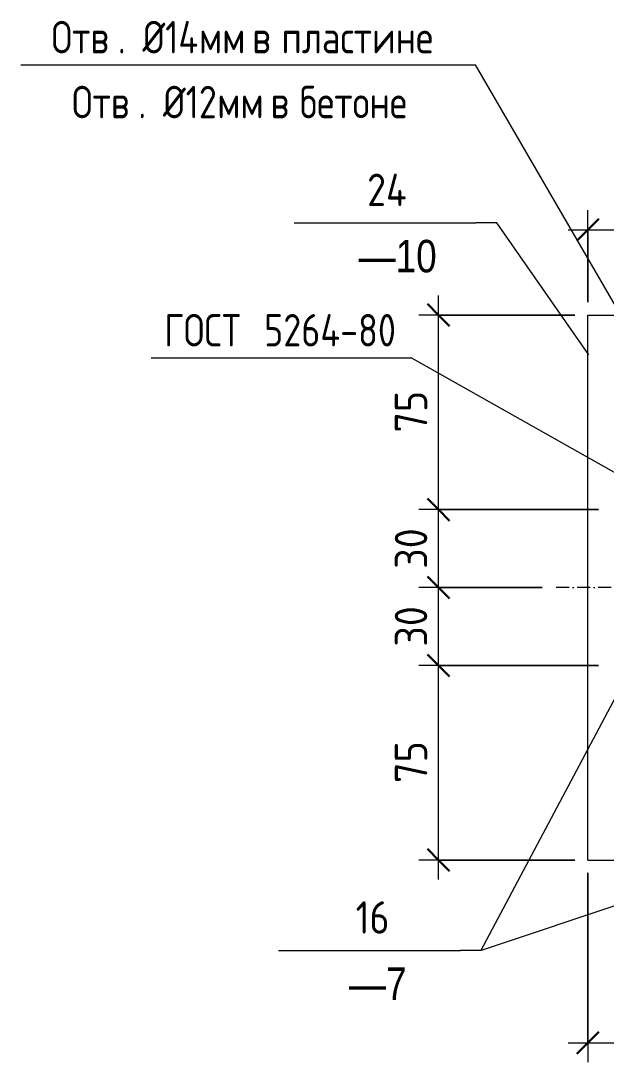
# Model space of a CAD drawing. Header units: millimetres. Extents: x 31824 to 62696, y -272 to 12632.
# Drawn here: x 50632.2 to 50857.6, y 6377.9 to 6779.1 of the extents above; entities that cross this region are included whole.
import ezdxf

# ---------------------------------------------------------------- set-up
doc = ezdxf.new("R2010")
doc.units = ezdxf.units.MM
doc.linetypes.add('02 Штрихпунктирная _5 мм_', pattern=[8, 5, -1.5, 0, -1.5])
for name, color, linetype, lineweight in [('AA_Dim', 7, 'Continuous', 9), ('AA_Dim-5', 7, 'Continuous', 9), ('AA_Linii', 7, 'Continuous', 9), ('AA_Vinoska', 7, 'Continuous', 9), ('AF_Balki', 7, 'Continuous', 20)]:
    doc.layers.add(name, color=color, linetype=linetype, lineweight=lineweight)
doc.styles.add('GOST Common_1', font='GOST_Common.ttf', dxfattribs={"width": 0.85, "height": 12.5})
doc.styles.add('ISOCPEUR_4', font='isocpeur.TTF', dxfattribs={"width": 0.9, "height": 12.5})
doc.styles.add('ISOCPEUR_5', font='isocpeur.TTF', dxfattribs={"width": 0.85, "height": 12.5})
doc.styles.add('Mipgost_2', font='mipgost.ttf', dxfattribs={"width": 0.85, "height": 12.5})
doc.dimstyles.new('00_Точн_3_знака__прозр_', dxfattribs={"dimscale": 304.8, "dimtxt": 12.534437, "dimasz": 0.027887, "dimexe": 0.024606, "dimexo": 0.016404, "dimgap": 0.00164, "dimtad": 1, "dimdec": 3, "dimrnd": 0.001, "dimdsep": 46, "dimtxsty": 'ISOCPEUR_4', "dimblk1": 'OBLIQUE', "dimblk2": 'OBLIQUE', "dimsah": 1, "dimcen": 0.09, "dimdle": 0.024606, "dimazin": 0, "dimtfac": 1, "dimtdec": 4, "dimtix": 1, "dimtmove": 0, "dimatfit": 3, "dimfxl": 1, "dimtvp": 1, "dimtolj": 1, "dimtzin": 0, "dimlwd": 18, "dimlwe": 18, "dimarcsym": 2})

# ---------------------------------------------------------------- blocks, each defined once
blk = doc.blocks.new('354_Прокат Лист _НесКаркас_РабПлоск_ - 354_Прокат Лист _НесКаркас_РабПлоск_-3883364-КМ_Б')
at = {"layer": 'AF_Balki'}
for p, q in [((-90, 105), (-90, -105)), ((-90, 105), (190, 105)), ((190, -105), (190, 105)), ((-90, -105), (190, -105))]:
    blk.add_line(p, q, dxfattribs=at)
blk = doc.blocks.new('DIMBLOCK43-КМ_Б')
at = {"layer": 'AA_Dim-5', "lineweight": 30}
for p, q in [((50792.98, 6530.79), (50788.73, 6535.04)), ((50792.98, 6530.79), (50797.23, 6526.54)), ((50792.98, 6455.79), (50788.73, 6460.04)), ((50792.98, 6455.79), (50797.23, 6451.54))]:
    blk.add_line(p, q, dxfattribs=at)
at = {"layer": 'AA_Dim-5', "lineweight": 18}
for p, q in [((50854.64, 6530.79), (50785.48, 6530.79)), ((50792.98, 6448.29), (50792.98, 6530.79)), ((50792.98, 6530.79), (50854.64, 6530.79)), ((50845.48, 6455.79), (50785.48, 6455.79)), ((50792.98, 6455.79), (50845.48, 6455.79))]:
    blk.add_line(p, q, dxfattribs=at)
at = {"layer": 'AA_Dim-5', "color": 0, "lineweight": 18, "insert": (50776.19, 6485.49), "char_height": 12.5, "width": 18.7307, "attachment_point": 1, "rotation": 90, "line_spacing_factor": 1.135194, "style": 'ISOCPEUR_4'}
blk.add_mtext('75', dxfattribs=at)
blk = doc.blocks.new('_Oblique')
at = {"color": 0, "linetype": 'ByBlock', "lineweight": -2}
blk.add_line((-0.5, -0.5), (0.5, 0.5), dxfattribs=at)
blk = doc.blocks.new('DIMBLOCK44-КМ_Б')
at = {"layer": 'AA_Dim-5', "lineweight": 30}
for p, q in [((50792.98, 6560.79), (50788.73, 6565.04)), ((50792.98, 6560.79), (50797.23, 6556.54)), ((50792.98, 6530.79), (50788.73, 6535.04)), ((50792.98, 6530.79), (50797.23, 6526.54))]:
    blk.add_line(p, q, dxfattribs=at)
at = {"layer": 'AA_Dim-5', "lineweight": 18}
for p, q in [((50832.98, 6560.79), (50785.48, 6560.79)), ((50792.98, 6530.79), (50792.98, 6560.79)), ((50792.98, 6560.79), (50832.98, 6560.79)), ((50854.64, 6530.79), (50785.48, 6530.79)), ((50792.98, 6530.79), (50854.64, 6530.79))]:
    blk.add_line(p, q, dxfattribs=at)
at = {"layer": 'AA_Dim-5', "color": 0, "lineweight": 18, "insert": (50776.19, 6537.99), "char_height": 12.5, "width": 18.7307, "attachment_point": 1, "rotation": 90, "line_spacing_factor": 1.135194, "style": 'ISOCPEUR_4'}
blk.add_mtext('30', dxfattribs=at)
blk = doc.blocks.new('DIMBLOCK45-КМ_Б')
at = {"layer": 'AA_Dim-5', "lineweight": 30}
for p, q in [((50792.98, 6590.79), (50788.73, 6595.04)), ((50792.98, 6590.79), (50797.23, 6586.54)), ((50792.98, 6560.79), (50788.73, 6565.04)), ((50792.98, 6560.79), (50797.23, 6556.54))]:
    blk.add_line(p, q, dxfattribs=at)
at = {"layer": 'AA_Dim-5', "lineweight": 18}
for p, q in [((50854.64, 6590.79), (50785.48, 6590.79)), ((50792.98, 6560.79), (50792.98, 6590.79)), ((50792.98, 6590.79), (50854.64, 6590.79)), ((50832.98, 6560.79), (50785.48, 6560.79)), ((50792.98, 6560.79), (50832.98, 6560.79))]:
    blk.add_line(p, q, dxfattribs=at)
at = {"layer": 'AA_Dim-5', "color": 0, "lineweight": 18, "insert": (50776.19, 6567.99), "char_height": 12.5, "width": 18.7307, "attachment_point": 1, "rotation": 90, "line_spacing_factor": 1.135194, "style": 'ISOCPEUR_4'}
blk.add_mtext('30', dxfattribs=at)
blk = doc.blocks.new('DIMBLOCK46-КМ_Б')
at = {"layer": 'AA_Dim-5', "lineweight": 18}
for p, q in [((50792.98, 6590.79), (50792.98, 6673.29)), ((50845.48, 6665.79), (50785.48, 6665.79)), ((50792.98, 6665.79), (50845.48, 6665.79)), ((50854.64, 6590.79), (50785.48, 6590.79)), ((50792.98, 6590.79), (50854.64, 6590.79))]:
    blk.add_line(p, q, dxfattribs=at)
at = {"layer": 'AA_Dim-5', "lineweight": 30}
for p, q in [((50792.98, 6665.79), (50788.73, 6670.04)), ((50792.98, 6665.79), (50797.23, 6661.54)), ((50792.98, 6590.79), (50788.73, 6595.04)), ((50792.98, 6590.79), (50797.23, 6586.54))]:
    blk.add_line(p, q, dxfattribs=at)
at = {"layer": 'AA_Dim-5', "color": 0, "lineweight": 18, "insert": (50776.19, 6620.49), "char_height": 12.5, "width": 18.7307, "attachment_point": 1, "rotation": 90, "line_spacing_factor": 1.135194, "style": 'ISOCPEUR_4'}
blk.add_mtext('75', dxfattribs=at)
blk = doc.blocks.new('DIMBLOCK47-КМ_Б')
at = {"layer": 'AA_Dim-5', "lineweight": 18}
for p, q in [((50850.48, 6450.79), (50850.48, 6377.89)), ((50850.48, 6385.39), (50850.48, 6450.79)), ((50935.48, 6446.83), (50935.48, 6377.89)), ((50935.48, 6385.39), (50935.48, 6446.83)), ((50842.98, 6385.39), (50935.48, 6385.39))]:
    blk.add_line(p, q, dxfattribs=at)
at = {"layer": 'AA_Dim-5', "lineweight": 30}
for p, q in [((50850.48, 6385.39), (50854.73, 6389.64)), ((50935.48, 6385.39), (50939.73, 6389.64)), ((50850.48, 6385.39), (50846.23, 6381.14)), ((50935.48, 6385.39), (50931.23, 6381.14))]:
    blk.add_line(p, q, dxfattribs=at)
at = {"layer": 'AA_Dim-5', "color": 0, "lineweight": 18, "insert": (50885.18, 6402.18), "char_height": 12.5, "width": 18.7307, "attachment_point": 1, "line_spacing_factor": 1.135194, "style": 'ISOCPEUR_4'}
blk.add_mtext('85', dxfattribs=at)
blk = doc.blocks.new('DIMBLOCK55-КМ_Б')
at = {"layer": 'AA_Dim-5', "lineweight": 18}
for p, q in [((50850.48, 6670.79), (50850.48, 6706.16)), ((50885.48, 6653.29), (50885.48, 6706.16)), ((50842.98, 6698.66), (50885.48, 6698.66)), ((50850.48, 6698.66), (50850.48, 6670.79)), ((50885.48, 6698.66), (50885.48, 6653.29))]:
    blk.add_line(p, q, dxfattribs=at)
at = {"layer": 'AA_Dim-5', "lineweight": 30}
for p, q in [((50850.48, 6698.66), (50854.73, 6702.91)), ((50885.48, 6698.66), (50889.73, 6702.91)), ((50850.48, 6698.66), (50846.23, 6694.41)), ((50885.48, 6698.66), (50881.23, 6694.41))]:
    blk.add_line(p, q, dxfattribs=at)
at = {"layer": 'AA_Dim-5', "color": 0, "lineweight": 18, "insert": (50860.18, 6715.44), "char_height": 12.5, "width": 18.7307, "attachment_point": 1, "line_spacing_factor": 1.135194, "style": 'ISOCPEUR_4'}
blk.add_mtext('35', dxfattribs=at)
blk = doc.blocks.new('043_М_Балки_Полка - Позиция_Наименование_дп14-4035921-КМ_Б')
at = {"layer": 'AA_Vinoska'}
blk.add_line((-7, 0), (7, 0), dxfattribs=at)
blk = doc.blocks.new('010_Текст с выноской - Текст 2 строки _стрелка_-4044641-КМ_Б')
at = {"layer": 'AA_Vinoska'}
blk.add_line((-17.5, 0), (17.5, 0), dxfattribs=at)
blk = doc.blocks.new('010_Текст с выноской - Текст 2 строки-3030202-КМ_Б')
at = {"layer": 'AA_Vinoska'}
blk.add_line((-10, 0), (10, 0), dxfattribs=at)

msp = doc.modelspace()

# ---------------------------------------------------------------- linework, layer by layer
at = {"layer": 'AA_Linii', "linetype": '02 Штрихпунктирная _5 мм_', "lineweight": 20}
msp.add_line((51142.9801, 6560.7905), (50837.9801, 6560.7905), dxfattribs=at)
at = {"layer": 'AA_Vinoska'}
for p, q in [((50882.7593, 6632.014), (50807.2241, 6762.1824)), ((50815.4207, 6701.2884), (50807.3958, 6701.2884)), ((50850.8639, 6650.4642), (50815.4207, 6701.2884)), ((50868.653, 6600.6501), (50782.4526, 6649.2581)), ((50867.3847, 6530.4151), (50809.3434, 6420.9281)), ((50935.4801, 6463.132), (50809.4415, 6420.9281)), ((50809.4415, 6420.9281), (50801.4287, 6420.9281)), ((50809.3434, 6420.9281), (50801.4287, 6420.9281))]:
    msp.add_line(p, q, dxfattribs=at)

# ---------------------------------------------------------------- block references
for name, p, xscale, yscale, zscale in [('010_Текст с выноской - Текст 2 строки _стрелка_-4044641-КМ_Б', (50719.7241, 6762.1824), 5, 5, 5), ('043_М_Балки_Полка - Позиция_Наименование_дп14-4035921-КМ_Б', (50772.3958, 6701.2884), 4.999999999999998, 4.999999999999998, 4.999999999999998), ('010_Текст с выноской - Текст 2 строки-3030202-КМ_Б', (50732.4526, 6649.2581), 5, 5, 5), ('043_М_Балки_Полка - Позиция_Наименование_дп14-4035921-КМ_Б', (50766.4287, 6420.9281), 4.999999999999998, 4.999999999999998, 4.999999999999998)]:
    msp.add_blockref(name, p, dxfattribs=dict(at, xscale=xscale, yscale=yscale, zscale=zscale))
at = {"layer": 'AF_Balki', "extrusion": (0, 0, -1), "rotation": 180}
msp.add_blockref('354_Прокат Лист _НесКаркас_РабПлоск_ - 354_Прокат Лист _НесКаркас_РабПлоск_-3883364-КМ_Б', (-50940.4801, 6560.7905), dxfattribs=at)

# ---------------------------------------------------------------- texts
at = {"layer": 'AA_Vinoska', "char_height": 12.5, "attachment_point": 1}
for s, insert, width, style in [('Отв', (50644.0117, 6779.0939), 31.005264, 'GOST Common_1'), ('. Ø14', (50669.5936, 6779.0939), 37.819608, 'GOST Common_1'), ('\\fGOST Common|b0|i0|c204|p34|;\\W.85; ', (50717.6651, 6779.0939), 4.429323, 'GOST Common_1'), ('\\fGOST Common|b0|i0|c204|p34|;\\W.85; ', (50728.9099, 6779.0939), 4.429323, 'GOST Common_1'), ('мм', (50700.7979, 6779.0939), 20.443031, 'GOST Common_1'), ('\\fGOST Common|b0|i0|c204|p34|;\\W.85;в', (50721.3197, 6779.0939), 9.199364, 'GOST Common_1'), ('пластине', (50732.5645, 6779.0939), 75.639216, 'GOST Common_1'), ('Отв', (50651.8955, 6754.0939), 31.005264, 'GOST Common_1'), ('. Ø12', (50677.4774, 6754.0939), 36.797456, 'GOST Common_1'), ('\\fGOST Common|b0|i0|c204|p34|;\\W.85; ', (50724.7055, 6754.0939), 4.429323, 'GOST Common_1'), ('\\fGOST Common|b0|i0|c204|p34|;\\W.85; ', (50735.9503, 6754.0939), 4.429323, 'GOST Common_1'), ('бетоне', (50739.6048, 6754.0939), 57.581205, 'GOST Common_1'), ('мм', (50707.8383, 6754.0939), 20.443031, 'GOST Common_1'), ('\\fGOST Common|b0|i0|c204|p34|;\\W.85;в', (50728.3601, 6754.0939), 9.199364, 'GOST Common_1'), ('24', (50765.5426, 6720.256), 19.42088, 'ISOCPEUR_5'), ('—10', (50762.3126, 6694.7391), 27.257375, 'Mipgost_2'), ('ГОСТ', (50687.3828, 6666.1696), 38.841759, 'GOST Common_1'), (' 5264-80', (50719.4305, 6666.1696), 69.847023, 'GOST Common_1'), ('16', (50761.1267, 6439.8957), 15.672991, 'ISOCPEUR_5'), ('—7', (50758.5979, 6414.3789), 21.8059, 'Mipgost_2')]:
    msp.add_mtext(s, dxfattribs=dict(at, insert=insert, width=width, style=style))

# ---------------------------------------------------------------- dimensions: what is measured, and where the dimension line sits
at = {"layer": 'AA_Dim', "lineweight": 18}
for base, p1, p2, override, picture, middle in [((50885.4801, 6698.6578), (50850.4801, 6665.7905), (50885.4801, 6648.2905), {"dimpost": '<>', "dimfxl": 39.13119}, 'DIMBLOCK55-КМ_Б', (50867.9801, 6705.4078)), ((50935.4801, 6385.393), (50850.4801, 6455.7905), (50935.4801, 6451.8337), {"dimpost": '<>', "dimfxl": 85.09205}, 'DIMBLOCK47-КМ_Б', (50892.9801, 6392.143))]:
    dim = msp.add_linear_dim(base=base, p1=p1, p2=p2, dimstyle='00_Точн_3_знака__прозр_', override=override, dxfattribs=at)
    dim.commit()
    dim.dimension.update_dxf_attribs({"geometry": picture, "text_midpoint": middle})
for base, p1, p2, override, picture, middle in [((50792.9769, 6665.7905), (50849.6444, 6590.7905), (50850.4801, 6665.7905), {"dimpost": '<>', "dimfxl": 75.004655}, 'DIMBLOCK46-КМ_Б', (50786.2269, 6628.2905)), ((50792.9769, 6590.7905), (50837.9801, 6560.7905), (50849.6444, 6590.7905), {"dimpost": '<>', "dimfxl": 32.187838}, 'DIMBLOCK45-КМ_Б', (50786.2269, 6575.7905)), ((50792.9769, 6560.7905), (50849.6444, 6530.7905), (50837.9801, 6560.7905), {"dimpost": '<>', "dimfxl": 32.187838}, 'DIMBLOCK44-КМ_Б', (50786.2269, 6545.7905)), ((50792.9769, 6530.7905), (50850.4801, 6455.7905), (50849.6444, 6530.7905), {"dimpost": '<>', "dimfxl": 75.004655}, 'DIMBLOCK43-КМ_Б', (50786.2269, 6493.2905))]:
    dim = msp.add_linear_dim(base=base, p1=p1, p2=p2, angle=90, dimstyle='00_Точн_3_знака__прозр_', override=override, dxfattribs=at)
    dim.commit()
    dim.dimension.update_dxf_attribs({"geometry": picture, "text_midpoint": middle})

doc.saveas('drawing.dxf')
